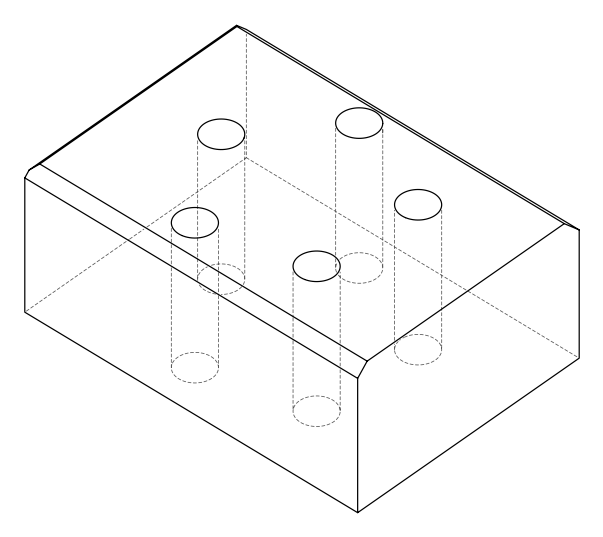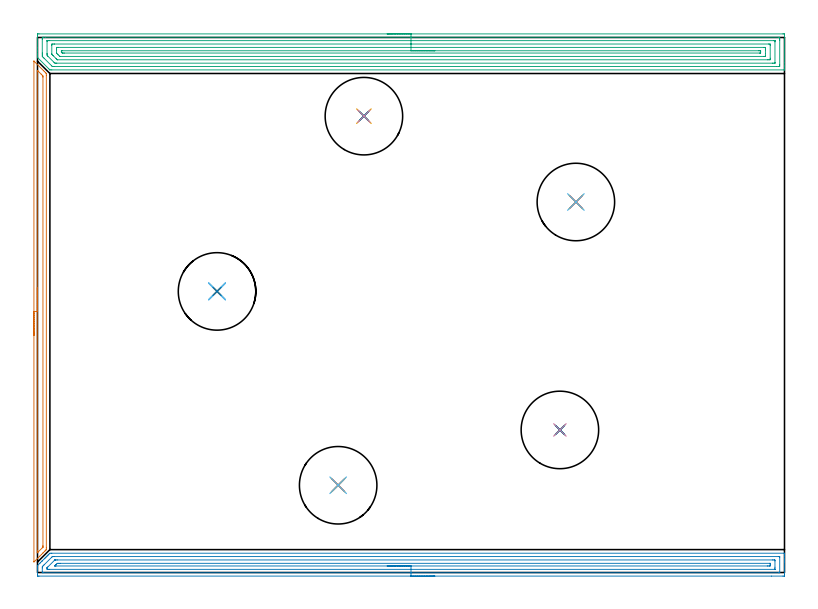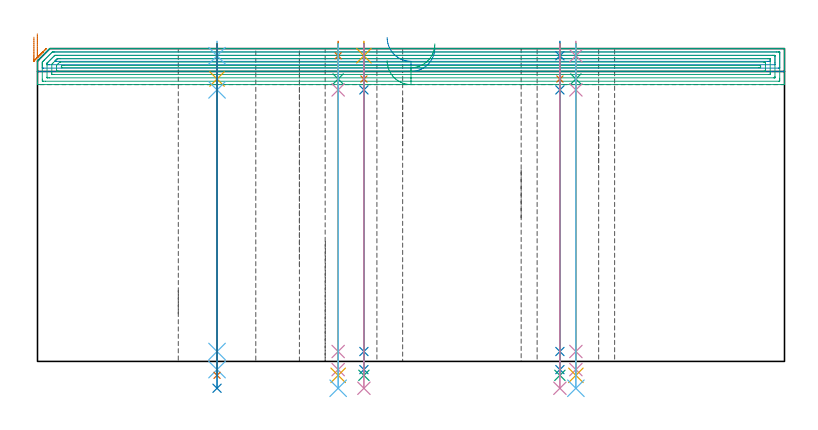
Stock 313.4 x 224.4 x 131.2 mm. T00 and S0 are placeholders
(PLAN: 28 operations, 21 tool changes, 38.2 min)
(1 AREA_MILL | FG_CHAMFER_SURFACE | UGT0205_001 | 3.48 min | 2932 mm3)
(2 AREA_MILL_1 | FG_CHAMFER_SURFACE_1 | UGT0205_001 | 10.18 min | 14352 mm3)
(3 AREA_MILL_2 | FG_CHAMFER_SURFACE_2 | UGT0205_001 | 15.22 min | 35621 mm3)
(4 SPOT_DRILL | STEP1HOLE | NXT0321_9005460120000 | 0.05 min | 185 mm3)
(5 SPOT_DRILL_1 | STEP1HOLE_1 | NXT0321_9005460120000 | 0.05 min | 183 mm3)
(6 SPOT_DRILL_2 | STEP1HOLE_2 | NXT0321_9005460120000 | 0.05 min | 186 mm3)
(7 SPOT_DRILL_3 | STEP1HOLE_3 | NXT0321_9005460120000 | 0.05 min | 183 mm3)
(8 SPOT_DRILL_4 | STEP1HOLE_4 | NXT0321_9005460120000 | 0.05 min | 183 mm3)
(9 DRILL_BLIND_HOLE_INTO_CENTER | STEP1HOLE | NXT0301_056 | 0.06 min | 543 mm3)
(10 GUN_DRILL_THROUGH_HOLE | STEP1HOLE | UGT0307_005 | 0.61 min | 6439 mm3)
(11 SPADE_DRILL_TO_ENLARGE_THROUGH_HOLE | STEP1HOLE | UGT0306_010 | 0.56 min | 31980 mm3)
(12 DRILL_TO_ENLARGE_THROUGH_HOLE | STEP1HOLE | UGT0301_001 | 0.58 min | 69644 mm3)
(13 DRILL_BLIND_HOLE_INTO_CENTER_1 | STEP1HOLE_1 | NXT0301_056 | 0.06 min | 555 mm3)
(14 GUN_DRILL_THROUGH_HOLE_1 | STEP1HOLE_1 | UGT0307_005 | 0.61 min | 6433 mm3)
(15 SPADE_DRILL_TO_ENLARGE_THROUGH_HOLE_1 | STEP1HOLE_1 | UGT0306_010 | 0.56 min | 31982 mm3)
(16 DRILL_TO_ENLARGE_THROUGH_HOLE_1 | STEP1HOLE_1 | UGT0301_001 | 0.58 min | 69642 mm3)
(17 DRILL_BLIND_HOLE_INTO_CENTER_2 | STEP1HOLE_2 | NXT0301_056 | 0.06 min | 558 mm3)
(18 GUN_DRILL_THROUGH_HOLE_2 | STEP1HOLE_2 | UGT0307_005 | 0.61 min | 6435 mm3)
(19 SPADE_DRILL_TO_ENLARGE_THROUGH_HOLE_2 | STEP1HOLE_2 | UGT0306_010 | 0.56 min | 31979 mm3)
(20 DRILL_TO_ENLARGE_THROUGH_HOLE_2 | STEP1HOLE_2 | UGT0301_001 | 0.58 min | 69651 mm3)
(21 DRILL_BLIND_HOLE_INTO_CENTER_3 | STEP1HOLE_3 | NXT0301_056 | 0.06 min | 538 mm3)
(22 GUN_DRILL_THROUGH_HOLE_3 | STEP1HOLE_3 | UGT0307_005 | 0.61 min | 6444 mm3)
(23 SPADE_DRILL_TO_ENLARGE_THROUGH_HOLE_3 | STEP1HOLE_3 | UGT0306_010 | 0.56 min | 31981 mm3)
(24 DRILL_TO_ENLARGE_THROUGH_HOLE_3 | STEP1HOLE_3 | UGT0301_001 | 0.58 min | 69648 mm3)
(25 DRILL_BLIND_HOLE_INTO_CENTER_4 | STEP1HOLE_4 | NXT0301_056 | 0.06 min | 549 mm3)
(26 GUN_DRILL_THROUGH_HOLE_4 | STEP1HOLE_4 | UGT0307_005 | 0.61 min | 6445 mm3)
(27 SPADE_DRILL_TO_ENLARGE_THROUGH_HOLE_4 | STEP1HOLE_4 | UGT0306_010 | 0.56 min | 31968 mm3)
(28 DRILL_TO_ENLARGE_THROUGH_HOLE_4 | STEP1HOLE_4 | UGT0301_001 | 0.58 min | 69645 mm3)
(TOOL UGT0205_001 | Chamfer Mill 20 x 3 x 45 deg. | D20 FL50 Z2)
(TOOL NXT0321_9005460120000 | NC Spot Drill, 142deg, 12mm, Carbide, Uncoated | D12 PA142 FL30 Z2)
(TOOL NXT0301_056 | Carbide Drill 8.5mm [860.1-0850-026A1-MM 2214] | D8.5 PA140 FL47 Z2)
(TOOL UGT0307_005 | Gun Drill 8.3 mm | D8.3 PA130 FL24 Z1)
(TOOL UGT0306_010 | Spade Drill 19.5mm | D19.5 PA132 FL10 Z2)
(TOOL UGT0301_001 | Twist Drill 32.5 mm | D32.5 PA118 FL185 Z2)
(OP 1 AREA_MILL)
G17 G21 G94 G90
T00 M6
G54
G17 G0 G90 X-1.5 Y99.45 S1061 M3
G43 Z141.2 H0
Z136.
G94 G1 Y99.488 Z135.128 F250.
Y99.602 Z134.264
Y99.791 Z133.412
Y100.053 Z132.58
Y100.387 Z131.774
Y100.79 Z131.
Y101.259 Z130.264
Y101.79 Z129.572
Y102.379 Z128.929
Y103.022 Z128.34
Y103.714 Z127.808
Y104.45 Z127.34
Y105.224 Z126.937
Y106.03 Z126.603
Y106.862 Z126.341
Y107.714 Z126.152
Y108.578 Z126.038
Y109.45 Z126.
X-1.499 Y214.487 Z125.999
X-1.496 Y214.489 Z126.003
X-1.487 Y214.487 Z126.011
X2.517 Y210.483 Z130.017
X2.856 Y210.146 Z130.352
X3.342 Y209.658 Z130.842
X3.572 Y209.428 Z131.07
X3.695 Y209.305 Z131.191
X3.7 Y208.536 Z131.2
Y10.364
X3.695 Y9.595 Z131.191
X3.572 Y9.472 Z131.07
X3.439 Y9.337 Z130.936
X3.295 Y9.193 Z130.79
X3.126 Y9.025 Z130.624
X2.417 Y8.316 Z129.915
X2.235 Y8.133 Z129.731
X1.641 Y7.541 Z129.141
X0.954 Y6.853 Z128.453
X0.002 Y5.901 Z127.5
X-1.338 Y4.562 Z126.162
X-1.493 Y4.419 Z126.006
X-1.5 Y4.562 Z126.
Y4.581
Y109.45
X-0.086 Z127.414
X-0.085 Y210.187 Z127.415
X-0.084 Y210.321 Z127.416
X-0.08 Y210.564 Z127.42
X-0.079 Y210.609 Z127.421
X-0.051 Y210.59 Z127.449
X-0.006 Y210.549 Z127.494
X0.228 Y210.321 Z127.728
X1.539 Y209.011 Z129.039
X2.011 Y208.536 Z129.511
X2.173 Y208.366 Z129.673
X2.279 Y208.246 Z129.779
X2.28 Y208.156 Z129.78
X2.285 Y207.778 Z129.785
Y11.257
X2.283 Y10.878 Z129.783
X2.28 Y10.688 Z129.78
X2.279 Y10.645 Z129.779
X2.259 Y10.62 Z129.759
X2.215 Y10.57 Z129.715
X2.014 Y10.364 Z129.514
X0.229 Y8.579 Z127.729
X0.081 Y8.432 Z127.581
X0.002 Y8.356 Z127.502
X-0.073 Y8.288 Z127.427
X-0.079 Y8.287 Z127.421
X-0.081 Y8.332 Z127.419
X-0.085 Y8.444 Z127.416
Y8.579 Z127.415
X-0.086 Y9.066 Z127.414
Y109.45
Y110.322 Z127.452
Y111.187 Z127.566
Y112.038 Z127.755
Y112.87 Z128.017
Y113.676 Z128.351
Y114.45 Z128.754
Y115.186 Z129.223
Y115.878 Z129.754
Y116.521 Z130.343
Y117.111 Z130.986
Y117.642 Z131.678
Y118.11 Z132.414
Y118.513 Z133.188
Y118.847 Z133.994
Y119.109 Z134.826
Y119.298 Z135.678
Y119.412 Z136.543
Y119.45 Z137.414
G0 Z141.2
M5
M2
(OP 2 AREA_MILL_1)
G17 G21 G94 G90
T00 M6
G54
G17 G0 G90 X166.65 Y-1.5 S1061 M3
G43 Z141.2 H0
Z131.6
G94 G1 X166.612 Z130.728 F250.
X166.498 Z129.863
X166.309 Z129.012
X166.047 Z128.18
X165.713 Z127.374
X165.31 Z126.6
X164.842 Z125.864
X164.31 Z125.172
X163.721 Z124.529
X163.078 Z123.94
X162.386 Z123.408
X161.65 Z122.94
X160.876 Z122.537
X160.07 Z122.203
X159.238 Z121.941
X158.386 Z121.752
X157.522 Z121.638
X156.65 Z121.6
X0.629
X0.217 Y-1.496 Z121.601
X0.01 Y-1.492 Z121.604
X0. Y-1.092 Z122.004
Y1.543 Z124.638
Y2.257 Z125.356
Y2.9 Z126.
X1.076 Y3.976 Z127.075
X1.863 Y4.764 Z127.862
X1.97 Y4.872 Z127.968
X2.864 Y5.765 Z128.863
X3.032 Y5.935 Z129.03
X3.198 Y6.099 Z129.197
X3.311 Y6.212 Z129.31
X3.472 Y6.374 Z129.469
X3.63 Y6.531 Z129.628
X3.758 Y6.659 Z129.757
X3.911 Y6.813 Z129.909
X4.061 Y6.962 Z130.06
X4.205 Y7.106 Z130.204
X4.35 Y7.253 Z130.348
X4.493 Y7.394 Z130.492
X4.652 Y7.553 Z130.651
X4.79 Y7.692 Z130.788
X5.099 Y7.999 Z131.096
X5.198 Y8.094 Z131.191
X5.993 Y8.1 Z131.2
X313.118
X313.29 Y8.097 Z131.189
X313.298 Y7.936 Z131.029
X313.3 Y7.768 Z130.868
Y7.527 Z130.627
Y6.813 Z129.908
Y5.578 Z128.675
Y5.057 Z128.151
Y4.439 Z127.535
Y-1.092 Z122.006
X313.298 Y-1.355 Z121.743
X313.29 Y-1.492 Z121.606
X313.151 Y-1.499 Z121.599
X312.671 Y-1.5 Z121.6
X307.796
X156.65
Y-0.086 Z123.014
X2.417 Y-0.085 Z123.015
X2.285 Y-0.084 Z123.016
X2.054 Y-0.079 Z123.021
X2.009 Y-0.074 Z123.026
X2.005 Y-0.042 Z123.058
X2.002 Y-0.007 Z123.093
X2. Y0.196 Z123.296
X2.002 Y1.951 Z125.051
X2.01 Y2.422 Z125.522
X2.198 Y2.636 Z125.736
X2.417 Y2.865 Z125.965
X2.635 Y3.085 Z126.185
X2.849 Y3.3 Z126.4
X5.993 Y6.443 Z129.543
X6.184 Y6.626 Z129.726
X6.232 Y6.67 Z129.77
X6.315 Y6.679 Z129.779
X6.505 Y6.682 Z129.782
X6.887 Y6.685 Z129.785
X7.017 Y6.686 Z129.786
X310.883 Y6.685 Z129.785
X311.015 Y6.684 Z129.784
X311.246 Y6.679 Z129.779
X311.291 Y6.674 Z129.774
X311.295 Y6.641 Z129.741
X311.298 Y6.607 Z129.707
X311.3 Y6.404 Z129.504
X311.299 Y0.119 Z123.219
X311.295 Y0.01 Z123.11
X311.29 Y-0.062 Z123.038
X311.282 Y-0.08 Z123.021
X311.264 Y-0.081 Z123.019
X310.883 Y-0.085 Z123.015
X310.753 Y-0.086 Z123.014
X156.65
Y1.328 Z124.428
X5.099 Y1.329 Z124.429
X4.42 Y1.332 Z124.432
X4.205 Y1.335 Z124.435
X4.01 Y1.348 Z124.448
X4.005 Y1.543 Z124.643
X4.002 Y1.743 Z124.843
X4.008 Y1.946 Z125.046
X4.011 Y2. Z125.1
X4.028 Y2.021 Z125.121
X4.073 Y2.07 Z125.17
X4.205 Y2.206 Z125.306
X4.314 Y2.315 Z125.415
X7.057 Y5.057 Z128.157
X7.204 Y5.197 Z128.297
X7.258 Y5.247 Z128.347
X7.286 Y5.265 Z128.365
X7.345 Y5.266 Z128.366
X7.564 Y5.27 Z128.37
X7.781 Y5.271 Z128.371
X8.457
X308.201
X308.88 Y5.268 Z128.368
X309.095 Y5.264 Z128.364
X309.29 Y5.252 Z128.352
X309.295 Y5.057 Z128.157
X309.299 Y4.857 Z127.957
X309.3 Y2.22 Z125.32
X309.299 Y1.543 Z124.643
X309.296 Y1.346 Z124.446
X309.29 Y1.335 Z124.435
X309.285 Y1.332 Z124.432
X309.259 Y1.33 Z124.43
X309.204 Y1.329 Z124.429
X309.095 Y1.328 Z124.428
X156.65
Y2.743 Z125.843
X7.781
X7.454 Y2.744 Z125.844
X7.304 Y2.746 Z125.846
X7.211 Y2.75 Z125.85
X7.273 Y2.819 Z125.919
X7.323 Y2.872 Z125.972
X7.748 Y3.3 Z126.4
X7.781 Y3.333 Z126.433
X8.212 Y3.756 Z126.856
X8.282 Y3.821 Z126.921
X8.325 Y3.85 Z126.95
X8.392 Y3.852 Z126.952
X8.676 Y3.856 Z126.956
X9.003 Y3.857 Z126.957
X9.57
X307.152
X307.229 Y3.856 Z126.956
X307.264 Y3.854 Z126.954
X307.282 Y3.851 Z126.951
X307.29 Y3.841 Z126.941
X307.294 Y3.735 Z126.835
X307.3 Y3.307 Z126.407
X307.293 Y2.864 Z125.964
X307.29 Y2.761 Z125.861
X307.168 Y2.75 Z125.85
X306.977 Y2.746 Z125.846
X306.413 Y2.743 Z125.843
X306.086
X156.65
X155.778 Z125.881
X154.914 Z125.995
X154.062 Z126.183
X153.23 Z126.446
X152.424 Z126.78
X151.65 Z127.182
X150.914 Z127.651
X150.222 Z128.182
X149.579 Z128.772
X148.99 Z129.415
X148.458 Z130.107
X147.99 Z130.843
X147.587 Z131.616
X147.253 Z132.422
X146.991 Z133.254
X146.802 Z134.106
X146.688 Z134.971
X146.65 Z135.843
G0 Z141.2
M5
M2
(OP 3 AREA_MILL_2)
G17 G21 G94 G90
T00 M6
G54
G17 G0 G90 X146.65 Y225.9 S1061 M3
G43 Z141.2 H0
Z126.1
G94 G1 X146.688 Z125.228 F250.
X146.802 Z124.364
X146.991 Z123.512
X147.253 Z122.68
X147.587 Z121.874
X147.99 Z121.1
X148.458 Z120.364
X148.99 Z119.672
X149.579 Z119.029
X150.222 Z118.44
X150.914 Z117.909
X151.65 Z117.44
X152.424 Z117.037
X153.23 Z116.703
X154.062 Z116.441
X154.914 Z116.252
X155.778 Z116.138
X156.65 Z116.1
X312.671
X313.082 Y225.896 Z116.102
X313.29 Y225.892 Z116.106
X313.3 Y225.681 Z116.316
Y213.932 Z128.063
Y212.524 Z129.473
Y212.165 Z129.83
Y211.447 Z130.552
Y211.191 Z130.809
Y210.816 Z131.175
X313.292 Y210.803 Z131.188
X313.119 Y210.8 Z131.2
X5.993
X5.199 Y210.806 Z131.191
X5.189 Y210.811 Z131.186
X5.099 Y210.9 Z131.098
X4.718 Y211.281 Z130.718
X0.142 Y215.856 Z126.14
X0.063 Y215.933 Z126.059
X0.01 Y215.998 Z125.993
X0.001 Y216.056 Z125.935
X0. Y216.5 Z125.5
Y216.749 Z125.251
Y217.466 Z124.529
Y218.709 Z123.288
Y220.117 Z121.878
Y225.156 Z116.841
X0.003 Y225.419 Z116.579
X0.009 Y225.892 Z116.106
X0.146 Y225.896 Z116.103
X0.629 Y225.9 Z116.1
X156.65
Y224.486 Z117.514
X310.934 Y224.485 Z117.515
X311.275 Y224.479 Z117.521
X311.29 Y224.368 Z117.632
X311.297 Y224.126 Z117.874
X311.299 Y223.651 Z118.349
X311.3 Y223.24 Z118.76
X311.299 Y213.048 Z128.952
X311.297 Y212.639 Z129.361
X311.29 Y212.232 Z129.768
X310.883 Y212.216 Z129.784
X310.832 Y212.215 Z129.785
X309.989 Y212.214 Z129.786
X6.837
X6.415 Y212.216 Z129.784
X6.31 Y212.218 Z129.782
X6.259 Y212.221 Z129.779
X6.235 Y212.227 Z129.773
X6.2 Y212.259 Z129.741
X5.993 Y212.458 Z129.542
X2.751 Y215.699 Z126.301
X2.417 Y216.034 Z125.966
X2.145 Y216.312 Z125.688
X2.013 Y216.449 Z125.551
X2.009 Y216.583 Z125.417
X2.002 Y216.993 Z125.007
X2. Y217.466 Z124.534
Y217.878 Z124.122
X2.001 Y223.651 Z118.349
X2.003 Y224.061 Z117.939
X2.01 Y224.469 Z117.531
X2.417 Y224.483 Z117.517
X2.468 Y224.485 Z117.515
X3.311 Y224.486 Z117.514
X156.65
Y223.072 Z118.928
X308.788 Y223.071 Z118.929
X309.095 Y223.07 Z118.93
X309.197 Y223.068 Z118.932
X309.276 Y223.065 Z118.935
X309.29 Y223.06 Z118.94
X309.294 Y223.028 Z118.972
X309.297 Y222.97 Z119.03
X309.299 Y222.768 Z119.232
X309.3 Y222.565 Z119.435
X309.299 Y213.932 Z128.068
X309.296 Y213.733 Z128.267
X309.29 Y213.663 Z128.337
X309.279 Y213.635 Z128.365
X309.248 Y213.634 Z128.366
X309.095 Y213.631 Z128.369
X308.508 Y213.629 Z128.371
X308.201 Y213.628 Z128.372
X8.088 Y213.629 Z128.371
X7.782 Y213.63 Z128.37
X7.474 Y213.633 Z128.367
X7.275 Y213.636 Z128.364
X6.887 Y214.012 Z127.988
X4.317 Y216.583 Z125.417
X4.205 Y216.696 Z125.304
X4.02 Y216.891 Z125.109
X4.008 Y217.264 Z124.736
X4.003 Y217.466 Z124.534
X4.001 Y217.669 Z124.331
Y222.768 Z119.232
X4.004 Y222.967 Z119.033
X4.01 Y223.037 Z118.963
X4.021 Y223.065 Z118.935
X4.052 Y223.066 Z118.934
X4.205 Y223.069 Z118.931
X4.792 Y223.071 Z118.929
X5.099
X156.65 Y223.072 Z118.928
Y221.657 Z120.343
X306.643
X307.168 Y221.653 Z120.347
X307.29 Y221.65 Z120.35
X307.295 Y221.44 Z120.56
X307.3 Y221.007 Z120.993
Y215.706 Z126.294
X307.294 Y215.261 Z126.739
X307.289 Y215.05 Z126.95
X307.074 Y215.046 Z126.954
X306.413 Y215.043 Z126.957
X306.183
X8.445 Y215.044 Z126.956
X8.363 Y215.046 Z126.954
X8.327 Y215.049 Z126.951
X8.206 Y215.155 Z126.845
X7.919 Y215.433 Z126.567
X7.782 Y215.567 Z126.433
X6.647 Y216.702 Z125.298
X6.42 Y216.933 Z125.067
X6.01 Y217.353 Z124.647
X6. Y217.46 Z124.54
Y217.466 Z124.534
Y220.994 Z121.006
X6.006 Y221.439 Z120.561
X6.012 Y221.65 Z120.35
X6.226 Y221.654 Z120.346
X6.887 Y221.657 Z120.343
X7.117
X156.65
Y220.243 Z121.757
X304.752
X305.007 Y220.241 Z121.759
X305.177 Y220.238 Z121.762
X305.291 Y220.234 Z121.766
X305.293 Y220.212 Z121.788
X305.296 Y220.117 Z121.883
X305.3 Y219.45 Z122.55
Y219.234 Z122.766
Y217.682 Z124.318
X305.299 Y216.799 Z125.201
X305.297 Y216.583 Z125.417
X305.293 Y216.5 Z125.5
X305.29 Y216.465 Z125.535
X305.134 Y216.462 Z125.538
X304.879 Y216.458 Z125.542
X304.752 Y216.457 Z125.543
X304.624
X9.697
X9.57 Y216.458 Z125.542
X9.443 Y216.461 Z125.539
X9.362 Y216.464 Z125.536
X9.311 Y216.5 Z125.5
X9.223 Y216.583 Z125.417
X8.676 Y217.124 Z124.876
X8.338 Y217.466 Z124.534
X8.01 Y217.802 Z124.198
X8.002 Y218.132 Z123.868
X8. Y219.234 Z122.766
X8.001 Y219.901 Z122.099
X8.003 Y220.117 Z121.883
X8.007 Y220.2 Z121.8
X8.01 Y220.235 Z121.765
X8.166 Y220.238 Z121.762
X8.421 Y220.242 Z121.758
X8.548 Y220.243 Z121.757
X8.676
X156.65
Y218.829 Z123.171
X302.352
X302.836 Y218.827 Z123.173
X303.251 Y218.823 Z123.177
X303.29 Y218.821 Z123.179
X303.295 Y218.78 Z123.22
X303.296 Y218.35 Z123.65
X303.293 Y217.899 Z124.101
X303.283 Y217.877 Z124.123
X303.259 Y217.876 Z124.124
X303.2 Y217.873 Z124.127
X303.079 Y217.872 Z124.128
X302.836 Y217.871 Z124.129
X11.358
X10.947 Y217.873 Z124.127
X10.464 Y217.877 Z124.123
X10.399 Y217.878 Z124.122
X10.329 Y217.931 Z124.069
X10.185 Y218.071 Z123.929
X10.045 Y218.213 Z123.787
X10.013 Y218.247 Z123.753
X10.008 Y218.285 Z123.715
X10.005 Y218.35 Z123.65
X10.007 Y218.801 Z123.199
X10.017 Y218.822 Z123.178
X10.041 Y218.824 Z123.176
X10.1 Y218.827 Z123.173
X10.222 Y218.828 Z123.172
X10.464 Y218.829 Z123.171
X156.65
X157.522 Z123.209
X158.386 Z123.323
X159.238 Z123.512
X160.07 Z123.774
X160.876 Z124.108
X161.65 Z124.511
X162.386 Z124.98
X163.078 Z125.511
X163.721 Z126.1
X164.31 Z126.743
X164.842 Z127.435
X165.31 Z128.171
X165.713 Z128.945
X166.047 Z129.751
X166.309 Z130.583
X166.498 Z131.435
X166.612 Z132.3
X166.65 Z133.171
G0 Z141.2
M5
M2
(OP 4 SPOT_DRILL)
G17 G21 G94 G90
T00 M6
G54
G17 G0 G90 X225.8 Y155.4 S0 M3
G43 Z141.2 H0
G94 G81 G98 Z128.2 F250. R134.2
G80
M5
M2
(OP 5 SPOT_DRILL_1)
G17 G21 G94 G90
T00 M6
G54
G17 G0 G90 X136.9 Y191.4 S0 M3
G43 Z141.2 H0
G94 G81 G98 Z128.2 F250. R134.2
G80
M5
M2
(OP 6 SPOT_DRILL_2)
G17 G21 G94 G90
T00 M6
G54
G17 G0 G90 X75.3 Y117.9 S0 M3
G43 Z141.2 H0
G94 G81 G98 Z128.2 F250. R134.2
G80
M5
M2
(OP 7 SPOT_DRILL_3)
G17 G21 G94 G90
T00 M6
G54
G17 G0 G90 X126.1 Y36.6 S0 M3
G43 Z141.2 H0
G94 G81 G98 Z128.2 F250. R134.2
G80
M5
M2
(OP 8 SPOT_DRILL_4)
G17 G21 G94 G90
T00 M6
G54
G17 G0 G90 X219.1 Y59.8 S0 M3
G43 Z141.2 H0
G94 G81 G98 Z128.2 F250. R134.2
G80
M5
M2
(OP 9 DRILL_BLIND_HOLE_INTO_CENTER)
G17 G21 G94 G90
T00 M6
G54
G17 G0 G90 X225.8 Y155.4 S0 M3
G43 Z141.2 H1
G94 G81 G98 Z118.45 F250. R133.2
G80
M5
M2
(OP 10 GUN_DRILL_THROUGH_HOLE)
G17 G21 G94 G90
T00 M6
G54
G17 G0 G90 X225.8 Y155.4 M8
G43 Z141.2 H0
Z127.76
S716 M3
G94 G1 Z113.875 F125. M26
G4 X.084
Z4.15 F250.
G4 X.084
Z-3.435 F125.
G4 X.084
M5
M9
G0 Z127.76
Z141.2
M2
(OP 11 SPADE_DRILL_TO_ENLARGE_THROUGH_HOLE)
G17 G21 G94 G90
T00 M6
G54
G17 G0 G90 X225.8 Y155.4 S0 M3
G43 Z141.2 H0
G94 G73 G98 Z-5.841 F250. Q17.13 R133.2
G80
M5
M2
(OP 12 DRILL_TO_ENLARGE_THROUGH_HOLE)
G17 G21 G94 G90
T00 M6
G54
G17 G0 G90 X225.8 Y155.4 S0 M3
G43 Z141.2 H0
G94 G73 G98 Z-11.264 F250. Q28.493 R133.2
G80
M5
M2
(OP 13 DRILL_BLIND_HOLE_INTO_CENTER_1)
G17 G21 G94 G90
T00 M6
G54
G17 G0 G90 X136.9 Y191.4 S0 M3
G43 Z141.2 H1
G94 G81 G98 Z118.45 F250. R133.2
G80
M5
M2
(OP 14 GUN_DRILL_THROUGH_HOLE_1)
G17 G21 G94 G90
T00 M6
G54
G17 G0 G90 X136.9 Y191.4 M8
G43 Z141.2 H0
Z127.76
S716 M3
G94 G1 Z113.875 F125. M26
G4 X.084
Z4.15 F250.
G4 X.084
Z-3.435 F125.
G4 X.084
M5
M9
G0 Z127.76
Z141.2
M2
(OP 15 SPADE_DRILL_TO_ENLARGE_THROUGH_HOLE_1)
G17 G21 G94 G90
T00 M6
G54
G17 G0 G90 X136.9 Y191.4 S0 M3
G43 Z141.2 H0
G94 G73 G98 Z-5.841 F250. Q17.13 R133.2
G80
M5
M2
(OP 16 DRILL_TO_ENLARGE_THROUGH_HOLE_1)
G17 G21 G94 G90
T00 M6
G54
G17 G0 G90 X136.9 Y191.4 S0 M3
G43 Z141.2 H0
G94 G73 G98 Z-11.264 F250. Q28.493 R133.2
G80
M5
M2
(OP 17 DRILL_BLIND_HOLE_INTO_CENTER_2)
G17 G21 G94 G90
T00 M6
G54
G17 G0 G90 X75.3 Y117.9 S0 M3
G43 Z141.2 H1
G94 G81 G98 Z118.45 F250. R133.2
G80
M5
M2
(OP 18 GUN_DRILL_THROUGH_HOLE_2)
G17 G21 G94 G90
T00 M6
G54
G17 G0 G90 X75.3 Y117.9 M8
G43 Z141.2 H0
Z127.76
S716 M3
G94 G1 Z113.875 F125. M26
G4 X.084
Z4.15 F250.
G4 X.084
Z-3.435 F125.
G4 X.084
M5
M9
G0 Z127.76
Z141.2
M2
(OP 19 SPADE_DRILL_TO_ENLARGE_THROUGH_HOLE_2)
G17 G21 G94 G90
T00 M6
G54
G17 G0 G90 X75.3 Y117.9 S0 M3
G43 Z141.2 H0
G94 G73 G98 Z-5.841 F250. Q17.13 R133.2
G80
M5
M2
(OP 20 DRILL_TO_ENLARGE_THROUGH_HOLE_2)
G17 G21 G94 G90
T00 M6
G54
G17 G0 G90 X75.3 Y117.9 S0 M3
G43 Z141.2 H0
G94 G73 G98 Z-11.264 F250. Q28.493 R133.2
G80
M5
M2
(OP 21 DRILL_BLIND_HOLE_INTO_CENTER_3)
G17 G21 G94 G90
T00 M6
G54
G17 G0 G90 X126.1 Y36.6 S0 M3
G43 Z141.2 H1
G94 G81 G98 Z118.45 F250. R133.2
G80
M5
M2
(OP 22 GUN_DRILL_THROUGH_HOLE_3)
G17 G21 G94 G90
T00 M6
G54
G17 G0 G90 X126.1 Y36.6 M8
G43 Z141.2 H0
Z127.76
S716 M3
G94 G1 Z113.875 F125. M26
G4 X.084
Z4.15 F250.
G4 X.084
Z-3.435 F125.
G4 X.084
M5
M9
G0 Z127.76
Z141.2
M2
(OP 23 SPADE_DRILL_TO_ENLARGE_THROUGH_HOLE_3)
G17 G21 G94 G90
T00 M6
G54
G17 G0 G90 X126.1 Y36.6 S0 M3
G43 Z141.2 H0
G94 G73 G98 Z-5.841 F250. Q17.13 R133.2
G80
M5
M2
(OP 24 DRILL_TO_ENLARGE_THROUGH_HOLE_3)
G17 G21 G94 G90
T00 M6
G54
G17 G0 G90 X126.1 Y36.6 S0 M3
G43 Z141.2 H0
G94 G73 G98 Z-11.264 F250. Q28.493 R133.2
G80
M5
M2
(OP 25 DRILL_BLIND_HOLE_INTO_CENTER_4)
G17 G21 G94 G90
T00 M6
G54
G17 G0 G90 X219.1 Y59.8 S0 M3
G43 Z141.2 H1
G94 G81 G98 Z118.45 F250. R133.2
G80
M5
M2
(OP 26 GUN_DRILL_THROUGH_HOLE_4)
G17 G21 G94 G90
T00 M6
G54
G17 G0 G90 X219.1 Y59.8 M8
G43 Z141.2 H0
Z127.76
S716 M3
G94 G1 Z113.875 F125. M26
G4 X.084
Z4.15 F250.
G4 X.084
Z-3.435 F125.
G4 X.084
M5
M9
G0 Z127.76
Z141.2
M2
(OP 27 SPADE_DRILL_TO_ENLARGE_THROUGH_HOLE_4)
G17 G21 G94 G90
T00 M6
G54
G17 G0 G90 X219.1 Y59.8 S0 M3
G43 Z141.2 H0
G94 G73 G98 Z-5.841 F250. Q17.13 R133.2
G80
M5
M2
(OP 28 DRILL_TO_ENLARGE_THROUGH_HOLE_4)
G17 G21 G94 G90
T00 M6
G54
G17 G0 G90 X219.1 Y59.8 S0 M3
G43 Z141.2 H0
G94 G73 G98 Z-11.264 F250. Q28.493 R133.2
G80
M5
M2
